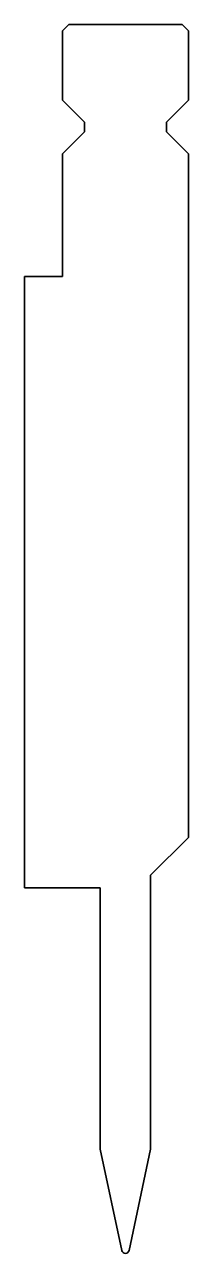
# Model space of a CAD drawing. Header units: millimetres. Extents: x -16 to 10, y 0 to 195.
import ezdxf

# ---------------------------------------------------------------- set-up
doc = ezdxf.new("R2010")
doc.units = ezdxf.units.MM
doc.header["$LTSCALE"] = 5
doc.layers.add('2', color=7, linetype='Continuous', lineweight=18)

msp = doc.modelspace()

# ---------------------------------------------------------------- linework, layer by layer
at = {"layer": '2', "color": 7, "linetype": 'Continuous', "lineweight": 35}
for p, q in [((-9, 195), (-10, 194)), ((-10, 194), (-10, 183)), ((9, 195), (-9, 195)), ((10, 194), (9, 195)), ((10, 183), (10, 194)), ((-10, 183), (-6.5, 179.5)), ((6.5, 179.5), (10, 183)), ((-6.5, 179.5), (-6.5, 178)), ((6.5, 178), (6.5, 179.5)), ((-6.5, 178), (-10, 174.5)), ((10, 174.5), (6.5, 178)), ((-10, 174.5), (-10, 155)), ((10, 66), (10, 174.5)), ((-10, 155), (-16, 155)), ((-16, 155), (-16, 58)), ((4, 60), (10, 66)), ((4, 16.53), (4, 60)), ((-16, 58), (-4, 58)), ((-4, 58), (-4, 16.53)), ((-4, 16.53), (-0.59, 0.48)), ((0.59, 0.48), (4, 16.53))]:
    msp.add_line(p, q, dxfattribs=at)
msp.add_arc((0, 0.6), 0.6, 192, 348, dxfattribs=at)

doc.saveas('drawing.dxf')
